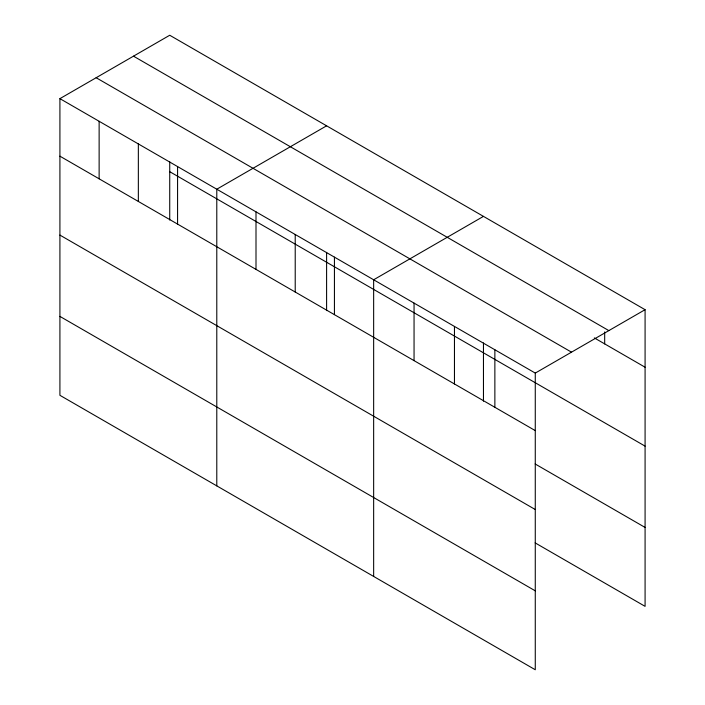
<?xml version="1.0" encoding="UTF-8"?>
<svg xmlns="http://www.w3.org/2000/svg" width="705" height="705" viewBox="0 0 705 705"><rect width="100%" height="100%" fill="white"/><g stroke="black" fill="none" stroke-linecap="round" stroke-linejoin="round"><path stroke-width="1.06" d="M59.916 98.647L535.271 373.086L535.271 669.75L59.916 395.311L59.916 98.647L169.729 35.25L645.084 309.689L645.084 606.353L535.139 542.876M326.6 125.816L216.787 189.213L216.787 485.877M483.463 216.382L373.65 279.779L373.65 576.443M535.271 373.086L645.084 309.689M133.492 56.171L608.847 330.61M594.341 337.915L645.084 367.217M96.153 77.726L571.508 352.165M169.729 171.685L645.084 446.133M59.916 156.175L535.271 430.614M535.139 463.961L645.084 527.437M59.916 235.091L535.271 509.53M59.916 316.395L535.271 590.834M604.678 331.949L604.678 343.89M494.866 349.759L494.866 407.287M483.463 342.956L483.463 401.163M454.461 326.433L454.461 383.961M414.055 303.106L414.055 360.634M334.434 257.14L334.434 314.659M326.6 252.39L326.6 310.597M295.219 234.501L295.219 292.02M256.003 211.852L256.003 269.38M177.572 166.574L177.572 224.093M169.729 161.824L169.729 220.03M138.347 143.935L138.347 201.454M99.132 121.286L99.132 178.814"/></g></svg>
